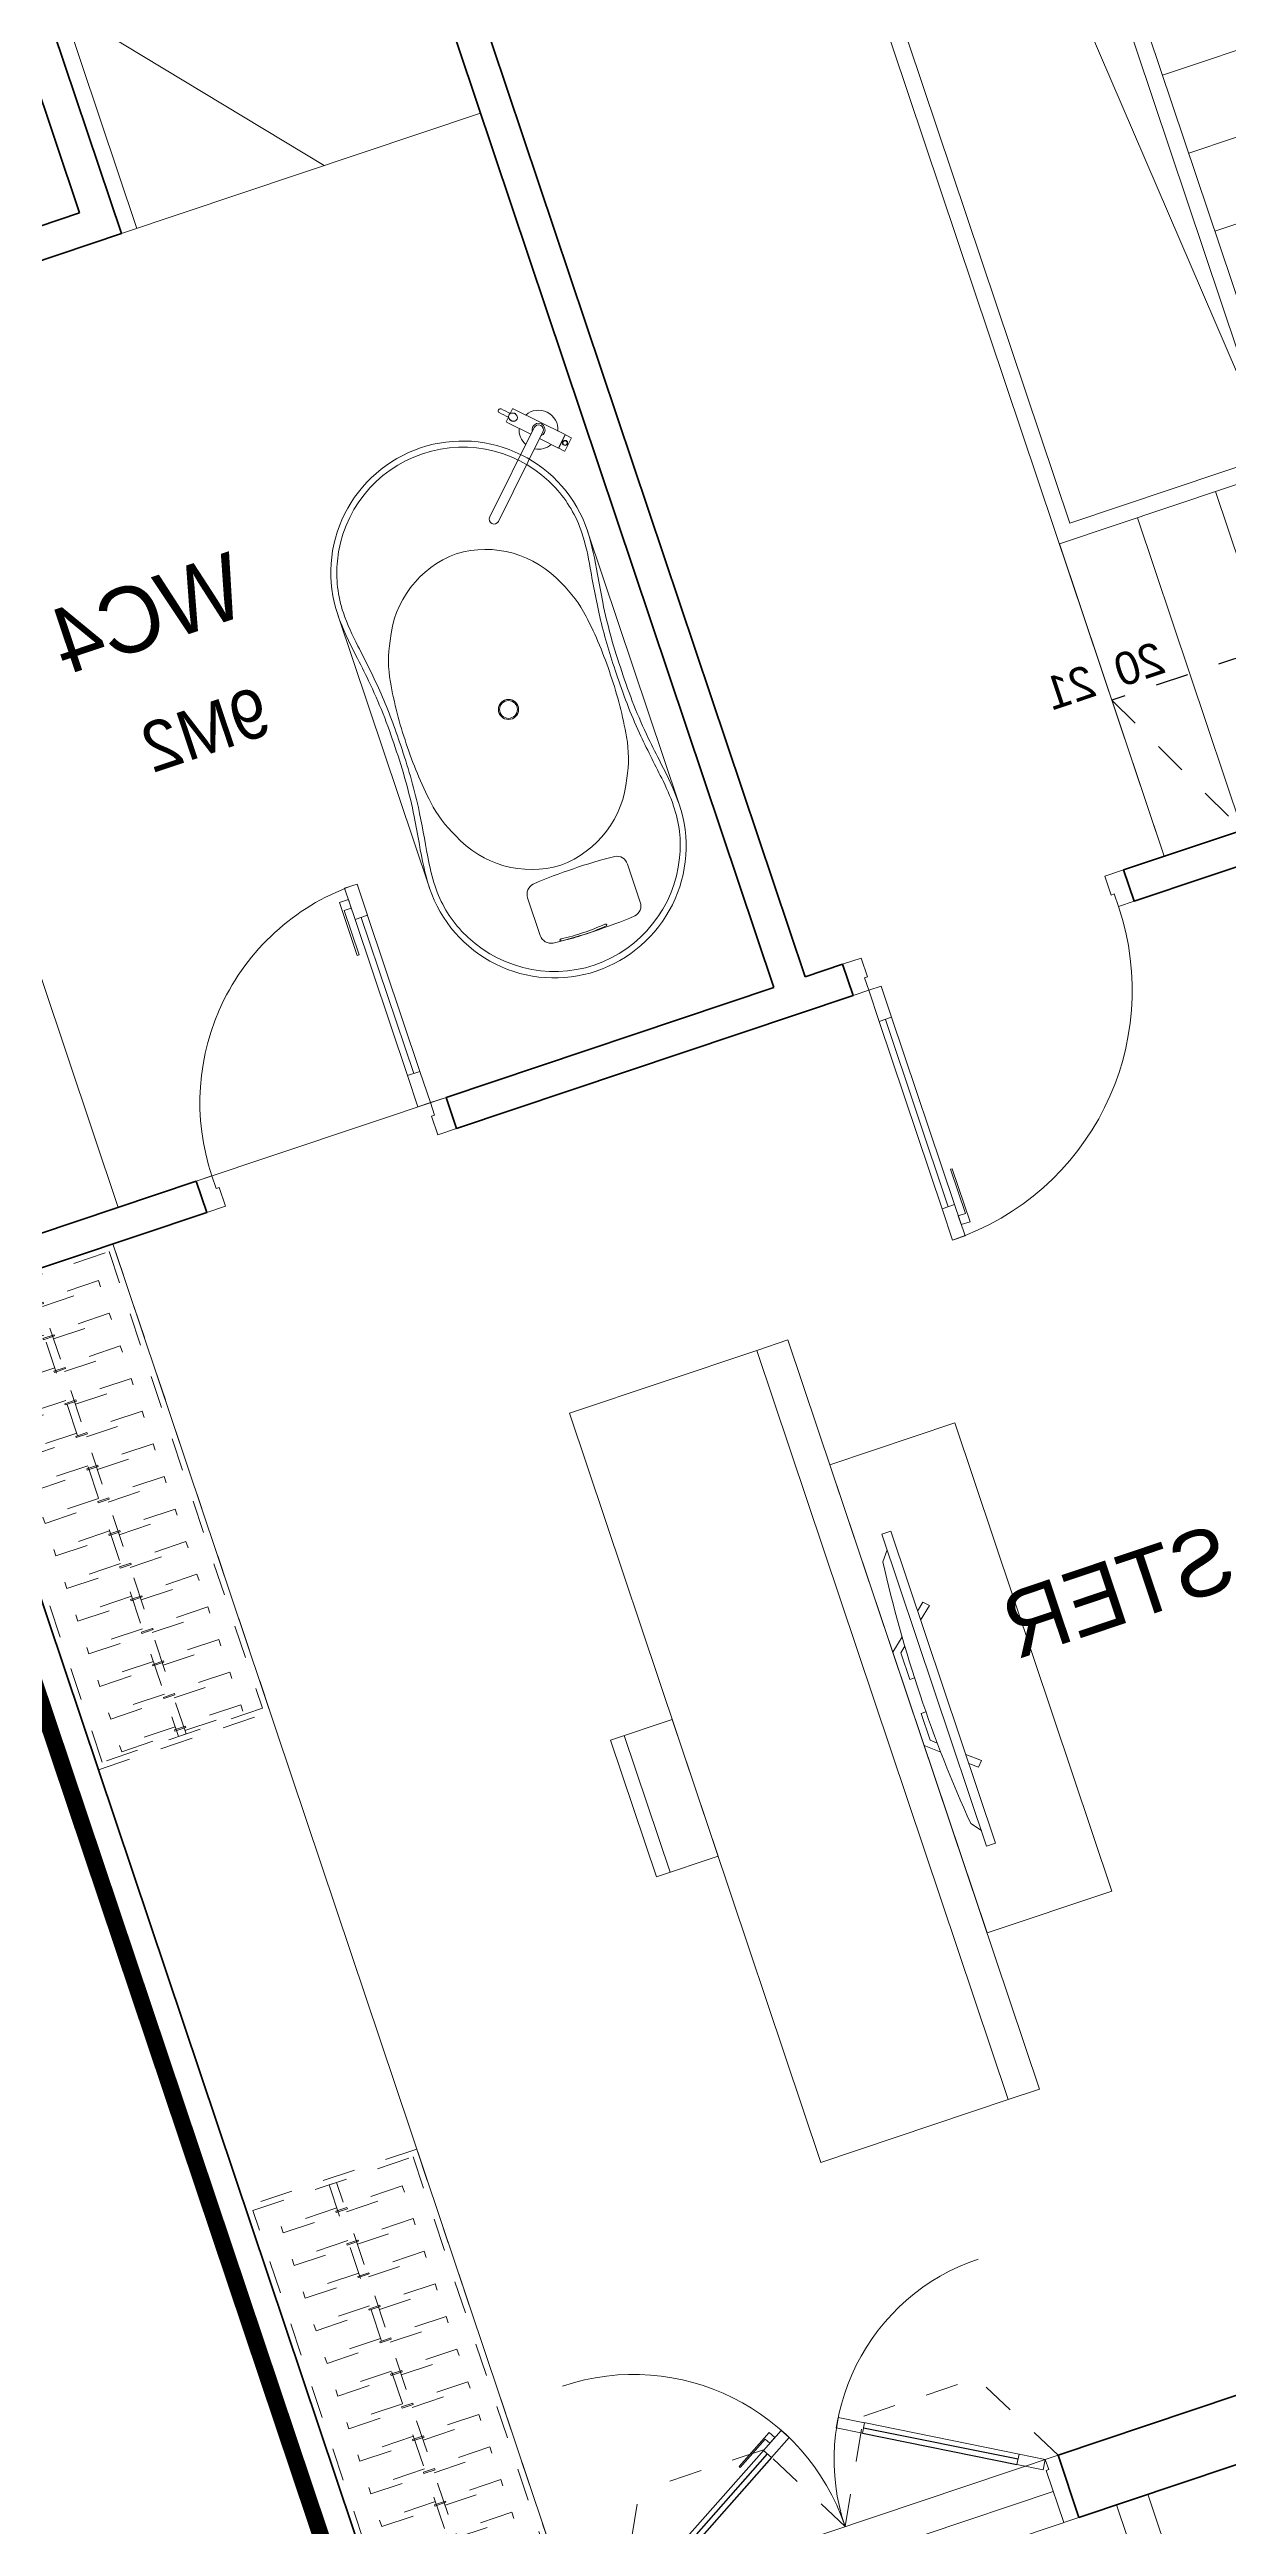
# Model space of a CAD drawing. Header units: metres. Extents: x 568332 to 569219, y 2065964 to 2066430.
# Drawn here: x 568513.89 to 568517.47, y 2066158.92 to 2066166.44 of the extents above; entities that cross this region are included whole.
import ezdxf

# ---------------------------------------------------------------- set-up
doc = ezdxf.new("R2010")
doc.units = ezdxf.units.M
for name, pattern in [('$AUDIT_BAD_LTYPE2', [0]), ('CENTER', [2, 1.25, -0.25, 0.25, -0.25]), ('DASHDOT2', [0.5, 0.25, -0.125, 0, -0.125]), ('HIDDEN', [0.375, 0.25, -0.125]), ('HIDDEN2', [0.1875, 0.125, -0.0625]), ('X-5M-G-MB PHONGNGU$0$HIDDEN2', [0.1875, 0.125, -0.0625])]:
    doc.linetypes.add(name, pattern=pattern)
doc.layers.get('0').update_dxf_attribs({"linetype": 'CONTINUOUS'})
doc.layers.get('DEFPOINTS').update_dxf_attribs({"linetype": 'CONTINUOUS'})
for name, color, linetype, lineweight in [('-CENTER', 143, 'CENTER', 13), ('-CONCRETE', 1, 'CONTINUOUS', 35), ('-DIM', 9, 'CONTINUOUS', 13), ('-DOOR', 137, 'CONTINUOUS', 9), ('-FURNITURE', 46, 'CONTINUOUS', 9), ('-LINE1', 7, 'CONTINUOUS', 18), ('-LINE2', 252, 'CONTINUOUS', 9), ('-TEXT', 7, 'CONTINUOUS', 15), ('-WALL', 4, 'CONTINUOUS', 35), ('TEXT25', 2, 'CONTINUOUS', 13)]:
    doc.layers.add(name, color=color, linetype=linetype, lineweight=lineweight)
for name, color, linetype in [('-RANH GIOI LO DAT', 12, 'CONTINUOUS'), ('1-NETMANH', 8, 'CONTINUOUS'), ('APOLIC', 7, 'CONTINUOUS')]:
    doc.layers.add(name, color=color, linetype=linetype)
doc.styles.add('SVN_AVO_thuong', font='')
doc.styles.add('T1', font='', dxfattribs={"height": 200})
doc.styles.add('vnavanth', font='', dxfattribs={"width": 0.8})
doc.styles.get('SVN_AVO_thuong').set_extended_font_data('SVN-Avo')
doc.styles.get('T1').set_extended_font_data('VNgeometric Light')
doc.styles.get('vnavanth').set_extended_font_data('.VnAvantH')

# ---------------------------------------------------------------- blocks, each defined once
blk = doc.blocks.new('M22-T3')
at = {"layer": '-RANH GIOI LO DAT', "linetype": 'HIDDEN', "ltscale": 10, "const_width": 50}
blk.add_lwpolyline([(193269.9853458561, -351313.7632874697), (193269.9853445153, -371157.4826077649), (199275.5518657939, -371441.1038758201), (204269.9853444727, -366676.9729739521), (204269.9853453184, -351313.7632879182)], close=True, dxfattribs=at)
blk = doc.blocks.new('*U187')
at = {"linetype": 'X-5M-G-MB PHONGNGU$0$HIDDEN2'}
for points in [[(0, 600.0000000004657), (0, 0), (1636.196318108544, -5.568266150429466e-10), (1636.196318108544, 599.9999999999088)], [(1616.196318108544, 579.9996613718355), (1616.196318108544, 19.99966137183562), (20, 20.00000000046566), (20, 580.0000000004657)], [(1616.196318108544, 286.6991212949177), (1616.196318108544, 313.0991212948245), (20, 313.0991212953813), (19.99999859370291, 286.6991212952417)], [(113.7817614636733, 319.1750910408318), (109.4317788550979, 319.1750910408318), (109.4317788550979, 280.441767644881), (113.7817614636733, 280.441767644881)], [(227.7817614636733, 319.1750910407849), (223.4317788550979, 319.1750910407849), (223.4317788550979, 280.4417676448341), (227.7817614636733, 280.4417676448341)], [(341.7817614636733, 319.175091040738), (337.4317788550979, 319.175091040738), (337.4317788550979, 280.4417676447872), (341.7817614636733, 280.4417676447872)], [(455.7817614636733, 319.1750910406911), (451.4317788550979, 319.1750910406911), (451.4317788550979, 280.4417676447403), (455.7817614636733, 280.4417676447403)], [(569.7817614636733, 319.1750910406442), (565.431778855098, 319.1750910406442), (565.431778855098, 280.4417676446934), (569.7817614636733, 280.4417676446934)], [(683.7817614636733, 319.1750910405973), (679.431778855098, 319.1750910405973), (679.431778855098, 280.4417676446465), (683.7817614636733, 280.4417676446465)], [(797.7817614636733, 319.1750910405504), (793.431778855098, 319.1750910405504), (793.431778855098, 280.4417676445996), (797.7817614636733, 280.4417676445996)], [(911.7817614636733, 319.1750910405035), (907.431778855098, 319.1750910405035), (907.431778855098, 280.4417676445527), (911.7817614636733, 280.4417676445527)], [(1025.781761463673, 319.1750910404566), (1021.431778855098, 319.1750910404566), (1021.431778855098, 280.4417676445057), (1025.781761463673, 280.4417676445057)], [(1139.781761463673, 319.1750910404097), (1135.431778855098, 319.1750910404097), (1135.431778855098, 280.4417676444588), (1139.781761463673, 280.4417676444588)], [(1253.781761463673, 319.1750910403628), (1249.431778855098, 319.1750910403628), (1249.431778855098, 280.4417676444119), (1253.781761463673, 280.4417676444119)], [(1367.781761463673, 319.1750910403159), (1363.431778855098, 319.1750910403159), (1363.431778855098, 280.441767644365), (1367.781761463673, 280.441767644365)], [(1481.781761463673, 319.175091040269), (1477.431778855098, 319.175091040269), (1477.431778855098, 280.4417676443181), (1481.781761463673, 280.4417676443181)], [(1595.781761463673, 319.175091040222), (1591.431778855098, 319.175091040222), (1591.431778855098, 280.4417676442712), (1595.781761463673, 280.4417676442712)]]:
    blk.add_lwpolyline(points, close=True, dxfattribs=at)
for points in [[(122.2409142897814, 313.1103512093413), (122.2409142897814, 515.2497102723445), (100.1765458012815, 515.2497102723445), (100.1765458012815, 313.1103512093413)], [(236.2409142897814, 313.1103512092944), (236.2409142897814, 515.2497102722975), (214.1765458012815, 515.2497102722975), (214.1765458012815, 313.1103512092944)], [(350.2409142897814, 313.1103512092475), (350.2409142897814, 515.2497102722507), (328.1765458012815, 515.2497102722507), (328.1765458012815, 313.1103512092475)], [(464.2409142897814, 313.1103512092006), (464.2409142897814, 515.2497102722037), (442.1765458012815, 515.2497102722037), (442.1765458012815, 313.1103512092006)], [(578.2409142897814, 313.1103512091537), (578.2409142897814, 515.2497102721569), (556.1765458012815, 515.2497102721569), (556.1765458012815, 313.1103512091537)], [(692.2409142897814, 313.1103512091068), (692.2409142897814, 515.24971027211), (670.1765458012815, 515.24971027211), (670.1765458012815, 313.1103512091068)], [(806.2409142897814, 313.1103512090599), (806.2409142897814, 515.249710272063), (784.1765458012815, 515.249710272063), (784.1765458012815, 313.1103512090599)], [(920.2409142897814, 313.110351209013), (920.2409142897814, 515.2497102720162), (898.1765458012815, 515.2497102720162), (898.1765458012815, 313.110351209013)], [(1034.240914289781, 313.1103512089661), (1034.240914289781, 515.2497102719692), (1012.176545801281, 515.2497102719692), (1012.176545801281, 313.1103512089661)], [(1148.240914289781, 313.1103512089192), (1148.240914289781, 515.2497102719224), (1126.176545801281, 515.2497102719224), (1126.176545801281, 313.1103512089192)], [(1262.240914289781, 313.1103512088723), (1262.240914289781, 515.2497102718754), (1240.176545801281, 515.2497102718754), (1240.176545801281, 313.1103512088723)], [(1376.240914289781, 313.1103512088254), (1376.240914289781, 515.2497102718285), (1354.176545801281, 515.2497102718285), (1354.176545801281, 313.1103512088254)], [(1490.240914289781, 313.1103512087785), (1490.240914289781, 515.2497102717816), (1468.176545801281, 515.2497102717816), (1468.176545801281, 313.1103512087785)], [(1604.240914289781, 313.1103512087315), (1604.240914289781, 515.2497102717347), (1582.176545801281, 515.2497102717347), (1582.176545801281, 313.1103512087315)], [(100.1765458012815, 286.7103512094345), (100.1765458012815, 92.0852110228024), (122.2409142897814, 92.0852110228024), (122.2409142897814, 286.7103512094345)], [(214.1765458012815, 286.7103512093876), (214.1765458012815, 92.08521102275549), (236.2409142897814, 92.08521102275549), (236.2409142897814, 286.7103512093876)], [(328.1765458012815, 286.7103512093407), (328.1765458012815, 92.08521102270858), (350.2409142897814, 92.08521102270858), (350.2409142897814, 286.7103512093407)], [(442.1765458012815, 286.7103512092938), (442.1765458012815, 92.08521102266168), (464.2409142897814, 92.08521102266168), (464.2409142897814, 286.7103512092938)], [(556.1765458012815, 286.7103512092469), (556.1765458012815, 92.08521102261477), (578.2409142897814, 92.08521102261477), (578.2409142897814, 286.7103512092469)], [(670.1765458012815, 286.7103512092), (670.1765458012815, 92.08521102256786), (692.2409142897814, 92.08521102256786), (692.2409142897814, 286.7103512092)], [(784.1765458012815, 286.7103512091531), (784.1765458012815, 92.08521102252095), (806.2409142897814, 92.08521102252095), (806.2409142897814, 286.7103512091531)], [(898.1765458012815, 286.7103512091062), (898.1765458012815, 92.08521102247404), (920.2409142897814, 92.08521102247404), (920.2409142897814, 286.7103512091062)], [(1012.176545801281, 286.7103512090592), (1012.176545801281, 92.08521102242715), (1034.240914289781, 92.08521102242715), (1034.240914289781, 286.7103512090592)], [(1126.176545801281, 286.7103512090123), (1126.176545801281, 92.08521102238024), (1148.240914289781, 92.08521102238024), (1148.240914289781, 286.7103512090123)], [(1240.176545801281, 286.7103512089654), (1240.176545801281, 92.08521102233333), (1262.240914289781, 92.08521102233333), (1262.240914289781, 286.7103512089654)], [(1354.176545801281, 286.7103512089186), (1354.176545801281, 92.08521102228642), (1376.240914289781, 92.08521102228642), (1376.240914289781, 286.7103512089186)], [(1468.176545801281, 286.7103512088717), (1468.176545801281, 92.0852110222395), (1490.240914289781, 92.0852110222395), (1490.240914289781, 286.7103512088717)], [(1582.176545801281, 286.7103512088247), (1582.176545801281, 92.0852110221926), (1604.240914289781, 92.0852110221926), (1604.240914289781, 286.7103512088247)]]:
    blk.add_lwpolyline(points, dxfattribs=at)
blk = doc.blocks.new('*U189')
at = {"linetype": 'X-5M-G-MB PHONGNGU$0$HIDDEN2'}
for points in [[(0, 600.0000000004657), (0, 0), (1636.196318366162, -5.568266151489479e-10), (1636.196318366162, 599.9999999999088)], [(1616.196318366162, 579.9996613718355), (1616.196318366162, 19.99966137183562), (20, 20.00000000046566), (20, 580.0000000004657)], [(1616.196318366162, 286.6991212949177), (1616.196318366162, 313.0991212948245), (20, 313.0991212953813), (19.99999859370291, 286.6991212952417)], [(113.7817614636733, 319.1750910408318), (109.4317788550979, 319.1750910408318), (109.4317788550979, 280.441767644881), (113.7817614636733, 280.441767644881)], [(227.7817614636733, 319.1750910407849), (223.4317788550979, 319.1750910407849), (223.4317788550979, 280.4417676448341), (227.7817614636733, 280.4417676448341)], [(341.7817614636733, 319.175091040738), (337.4317788550979, 319.175091040738), (337.4317788550979, 280.4417676447872), (341.7817614636733, 280.4417676447872)], [(455.7817614636733, 319.1750910406911), (451.4317788550979, 319.1750910406911), (451.4317788550979, 280.4417676447403), (455.7817614636733, 280.4417676447403)], [(569.7817614636733, 319.1750910406442), (565.431778855098, 319.1750910406442), (565.431778855098, 280.4417676446934), (569.7817614636733, 280.4417676446934)], [(683.7817614636733, 319.1750910405973), (679.431778855098, 319.1750910405973), (679.431778855098, 280.4417676446465), (683.7817614636733, 280.4417676446465)], [(797.7817614636733, 319.1750910405504), (793.431778855098, 319.1750910405504), (793.431778855098, 280.4417676445996), (797.7817614636733, 280.4417676445996)], [(911.7817614636733, 319.1750910405035), (907.431778855098, 319.1750910405035), (907.431778855098, 280.4417676445527), (911.7817614636733, 280.4417676445527)], [(1025.781761463673, 319.1750910404566), (1021.431778855098, 319.1750910404566), (1021.431778855098, 280.4417676445057), (1025.781761463673, 280.4417676445057)], [(1139.781761463673, 319.1750910404097), (1135.431778855098, 319.1750910404097), (1135.431778855098, 280.4417676444588), (1139.781761463673, 280.4417676444588)], [(1253.781761463673, 319.1750910403628), (1249.431778855098, 319.1750910403628), (1249.431778855098, 280.4417676444119), (1253.781761463673, 280.4417676444119)], [(1367.781761463673, 319.1750910403159), (1363.431778855098, 319.1750910403159), (1363.431778855098, 280.441767644365), (1367.781761463673, 280.441767644365)], [(1481.781761463673, 319.175091040269), (1477.431778855098, 319.175091040269), (1477.431778855098, 280.4417676443181), (1481.781761463673, 280.4417676443181)], [(1595.781761463673, 319.175091040222), (1591.431778855098, 319.175091040222), (1591.431778855098, 280.4417676442712), (1595.781761463673, 280.4417676442712)]]:
    blk.add_lwpolyline(points, close=True, dxfattribs=at)
for points in [[(122.2409142897814, 313.1103512093413), (122.2409142897814, 515.2497102723445), (100.1765458012815, 515.2497102723445), (100.1765458012815, 313.1103512093413)], [(236.2409142897814, 313.1103512092944), (236.2409142897814, 515.2497102722975), (214.1765458012815, 515.2497102722975), (214.1765458012815, 313.1103512092944)], [(350.2409142897814, 313.1103512092475), (350.2409142897814, 515.2497102722507), (328.1765458012815, 515.2497102722507), (328.1765458012815, 313.1103512092475)], [(464.2409142897814, 313.1103512092006), (464.2409142897814, 515.2497102722037), (442.1765458012815, 515.2497102722037), (442.1765458012815, 313.1103512092006)], [(578.2409142897814, 313.1103512091537), (578.2409142897814, 515.2497102721569), (556.1765458012815, 515.2497102721569), (556.1765458012815, 313.1103512091537)], [(692.2409142897814, 313.1103512091068), (692.2409142897814, 515.24971027211), (670.1765458012815, 515.24971027211), (670.1765458012815, 313.1103512091068)], [(806.2409142897814, 313.1103512090599), (806.2409142897814, 515.249710272063), (784.1765458012815, 515.249710272063), (784.1765458012815, 313.1103512090599)], [(920.2409142897814, 313.110351209013), (920.2409142897814, 515.2497102720162), (898.1765458012815, 515.2497102720162), (898.1765458012815, 313.110351209013)], [(1034.240914289781, 313.1103512089661), (1034.240914289781, 515.2497102719692), (1012.176545801281, 515.2497102719692), (1012.176545801281, 313.1103512089661)], [(1148.240914289781, 313.1103512089192), (1148.240914289781, 515.2497102719224), (1126.176545801281, 515.2497102719224), (1126.176545801281, 313.1103512089192)], [(1262.240914289781, 313.1103512088723), (1262.240914289781, 515.2497102718754), (1240.176545801281, 515.2497102718754), (1240.176545801281, 313.1103512088723)], [(1376.240914289781, 313.1103512088254), (1376.240914289781, 515.2497102718285), (1354.176545801281, 515.2497102718285), (1354.176545801281, 313.1103512088254)], [(1490.240914289781, 313.1103512087785), (1490.240914289781, 515.2497102717816), (1468.176545801281, 515.2497102717816), (1468.176545801281, 313.1103512087785)], [(1604.240914289781, 313.1103512087315), (1604.240914289781, 515.2497102717347), (1582.176545801281, 515.2497102717347), (1582.176545801281, 313.1103512087315)], [(100.1765458012815, 286.7103512094345), (100.1765458012815, 92.0852110228024), (122.2409142897814, 92.0852110228024), (122.2409142897814, 286.7103512094345)], [(214.1765458012815, 286.7103512093876), (214.1765458012815, 92.08521102275549), (236.2409142897814, 92.08521102275549), (236.2409142897814, 286.7103512093876)], [(328.1765458012815, 286.7103512093407), (328.1765458012815, 92.08521102270858), (350.2409142897814, 92.08521102270858), (350.2409142897814, 286.7103512093407)], [(442.1765458012815, 286.7103512092938), (442.1765458012815, 92.08521102266168), (464.2409142897814, 92.08521102266168), (464.2409142897814, 286.7103512092938)], [(556.1765458012815, 286.7103512092469), (556.1765458012815, 92.08521102261477), (578.2409142897814, 92.08521102261477), (578.2409142897814, 286.7103512092469)], [(670.1765458012815, 286.7103512092), (670.1765458012815, 92.08521102256786), (692.2409142897814, 92.08521102256786), (692.2409142897814, 286.7103512092)], [(784.1765458012815, 286.7103512091531), (784.1765458012815, 92.08521102252095), (806.2409142897814, 92.08521102252095), (806.2409142897814, 286.7103512091531)], [(898.1765458012815, 286.7103512091062), (898.1765458012815, 92.08521102247404), (920.2409142897814, 92.08521102247404), (920.2409142897814, 286.7103512091062)], [(1012.176545801281, 286.7103512090592), (1012.176545801281, 92.08521102242715), (1034.240914289781, 92.08521102242715), (1034.240914289781, 286.7103512090592)], [(1126.176545801281, 286.7103512090123), (1126.176545801281, 92.08521102238024), (1148.240914289781, 92.08521102238024), (1148.240914289781, 286.7103512090123)], [(1240.176545801281, 286.7103512089654), (1240.176545801281, 92.08521102233333), (1262.240914289781, 92.08521102233333), (1262.240914289781, 286.7103512089654)], [(1354.176545801281, 286.7103512089186), (1354.176545801281, 92.08521102228642), (1376.240914289781, 92.08521102228642), (1376.240914289781, 286.7103512089186)], [(1468.176545801281, 286.7103512088717), (1468.176545801281, 92.0852110222395), (1490.240914289781, 92.0852110222395), (1490.240914289781, 286.7103512088717)], [(1582.176545801281, 286.7103512088247), (1582.176545801281, 92.0852110221926), (1604.240914289781, 92.0852110221926), (1604.240914289781, 286.7103512088247)]]:
    blk.add_lwpolyline(points, dxfattribs=at)
blk = doc.blocks.new('A$C38b1dc06')
at = {"layer": '-LINE1'}
for p, q in [((1749.854677429888, 4156.179725173817), (0.3015751927741803, 4156.179725173817)), ((1000.281453303236, 3156.179725173817), (0.3015751927741803, 4156.179725173817)), ((0.3015751927741803, 4156.179725173817), (0.3015751919010654, -343.8202748260228)), ((1000.281453303236, 4156.179725173824), (1000.281453303236, 3156.179725173824)), ((1250.139194678806, 3156.179725173824), (1250.139194678806, 4156.179725173824)), ((1250.139194678806, 4156.179725173824), (1250.139194678806, 3156.179725173824)), ((1499.996936054376, 3156.179725173824), (1499.996936054376, 4156.179725173824)), ((1499.996936054376, 4156.179725173824), (1499.996936054318, 3156.179725173832)), ((1749.854677429888, 3156.179725173824), (1749.854677429888, 4156.179725173824)), ((1749.854677429888, 4156.179725173817), (1749.85467742983, 3106.179725173817)), ((1000.281453302305, 656.1797251739335), (1000.281453303236, 3156.179725173817)), ((1000.281453303236, 3156.179725173817), (1749.85467742983, 3156.179725173817)), ((1050.281453303003, 706.1797251739772), (1050.281453303236, 3106.179725173817)), ((1050.281453303236, 3106.179725173817), (1699.854677429801, 3106.179725173817)), ((1233.300401159795, 2905.148311595723), (1699.854677429801, 3106.179725173817)), ((1699.854677428928, 706.1797251739772), (1699.854677429801, 3106.179725173817)), ((1749.854677429597, 706.179725173999), (1749.85467742983, 3106.179725173839)), ((1050.281453303003, 706.1797251739772), (1233.300401159795, 2905.148311595723)), ((1050.281453303003, 706.1797251739772), (1699.854677428928, 706.1797251739772)), ((1749.854677429888, -343.8202748260228), (1749.85467742983, 706.1797251739772)), ((1000.281453303236, 656.1797251739772), (1749.85467742983, 656.1797251739772)), ((1000.281453303236, -343.8202748260228), (1000.281453303236, 656.1797251739772)), ((1250.139194678806, 656.1797251739772), (1250.139194678806, -343.8202748260228)), ((1250.139194678806, -343.8202748260228), (1250.139194678806, 656.1797251739772)), ((1499.996936054376, 656.1797251739772), (1499.996936054376, -343.8202748260228)), ((1499.996936054376, -343.8202748260228), (1499.996936054318, 656.1797251739699)), ((1749.854677429888, 656.1797251739772), (1749.854677429888, -343.8202748260228)), ((1749.854677429888, -343.8202748260228), (0.3015751919010654, -343.8202748260228))]:
    blk.add_line(p, q, dxfattribs=at)
at = {"layer": '-LINE1', "lineweight": 18}
for p, q in [((1000.281453303236, 3156.179725173817), (0.2521035463432781, 3156.179725173817)), ((1000.281453303003, 2906.17972517389), (0.2521035461104475, 2906.17972517389)), ((1000.281453303469, 2656.17972517389), (0.2521035465761088, 2656.17972517389)), ((1000.281453303469, 2406.17972517389), (0.2521035465761088, 2406.17972517389)), ((1000.281453303469, 2156.179725173904), (0.2521035465761088, 2156.179725173904)), ((1000.281453303469, 1906.179725173904), (0.2521035465761088, 1906.179725173904)), ((1000.281453303469, 1656.179725173904), (0.2521035465761088, 1656.179725173904)), ((1000.28145330277, 1406.179725173904), (0.2521035458776169, 1406.179725173904)), ((1000.281453303236, 1156.179725173904), (0.2521035463432781, 1156.179725173904)), ((1000.28145330277, 906.1797251739044), (0.2521035458776169, 906.1797251739044)), ((1000.281453303236, 656.1797251739772), (0.2521035463432781, 656.1797251739772)), ((1000.281453303236, 656.1797251739772), (0.3015751859056763, -343.82027482595))]:
    blk.add_line(p, q, dxfattribs=at)
at = {"layer": '1-NETMANH', "linetype": 'DASHDOT2'}
blk.add_lwpolyline([(1327.325072003063, 3656.419923450812), (492.458725621982, 3656.419923450812), (508.0748312271317, 155.2632639587246), (508.0748312271317, 155.2632639587246), (1749.854677429888, 156.1797251739772), (1499.996936054376, -343.8202748260228)], dxfattribs=at)
at = {"layer": '-TEXT', "color": 2, "style": 'vnavanth'}
for s, p in [('2', (1346.818775833643, 3603.914582017329)), ('1', (1596.676517209155, 3603.914582017329)), ('20', (1562.294563305157, 183.5576658285718)), ('21', (1783.476825895079, 183.5576658285718))]:
    blk.add_text(s, height=99.97959496000885, dxfattribs=at).set_placement(p)
blk = doc.blocks.new('XR.MB.LM123$0$tvi 1')
blk.add_lwpolyline([(28.54445810673496, -2.291926648467779e-10), (28.54445810673496, -999.9999999999964), (-7.275957614183426e-12, -1000), (0, 0)], close=True)
for points in [[(28.54445810680045, -50.31958968611434), (52.37372755713295, -80.86315460130209)], [(-24.09820395050338, -235.5599978379832), (-39.09879504836863, -251.7939635238108)], [(0, -284.7849796677438), (-39.09879504836863, -251.7939635238108)], [(0, -255.9952397129928), (-24.09820395050338, -235.5599978379832)], [(69.66229681991535, -315.0836646851385), (111.1934016081432, -350.2927865858655), (111.193401608034, -649.712917566063), (69.68611289083492, -684.9110379843005)], [(89.09002233762294, -445.7449799550195), (89.09002233762294, -359.9578938602899), (70.91298945683957, -344.6203678706661)], [(89.09002233762294, -445.7449799550195), (73.49991829216015, -445.7449799550232)], [(89.09002233768115, -554.2550200447404), (89.09002233773936, -640.0421061392371), (70.91298945678864, -655.3796321293303)], [(89.09002233768115, -554.2550200447404), (73.49991829216015, -554.2550200447404)], [(0, -715.2150203320198), (-39.09879504836863, -748.2060364759491)], [(-24.09820395050338, -764.4400021620095), (-39.09879504836863, -748.2060364759491)], [(0, -744.004760287), (-24.09820395050338, -764.4400021620095)], [(28.54445810674224, -949.680410313882), (52.37372755713295, -919.1368453984578)]]:
    blk.add_lwpolyline(points)
blk.add_arc((-4025.16618952866, -499.9999999999964), 4099.025185406737, 354.1310878512652, 5.868912148527433)
blk = doc.blocks.new('*U149')
at = {"linetype": '$AUDIT_BAD_LTYPE2'}
for p, q in [((70, 100), (70, 699.9999999999982)), ((90, 699.9999999999982), (90, 100))]:
    blk.add_line(p, q, dxfattribs=at)
for points in [[(50, 699.9999999999982), (90, 699.9999999999982), (90, 799.9999999999982), (50, 799.9999999999982), (50, 699.9999999999982)], [(50, 702.9059272893337), (50, 100)], [(50, 100), (90, 100), (90, 0), (50, 0), (50, 100)]]:
    blk.add_lwpolyline(points)
for points in [[(118.2698876160139, 594.5156181119073), (118.2698876160139, 764.1349438079906), (90, 764.1349438079906), (90, 735.8650561920058), (112.6159100928053, 735.8650561920058), (112.6159100928053, 594.5156181119073)], [(0, 0), (50, 0), (50, -40), (60, -40), (60, -99.99999999999272), (0, -99.99999999999272)], [(899.9999999999982, 1.3252863207713e-28), (849.9999999999982, 1.3252863207713e-28), (849.9999999999982, -40.00000000000001), (839.9999999999982, -40.00000000000001), (839.9999999999982, -99.99999999999272), (899.9999999999982, -99.99999999999272)]]:
    blk.add_lwpolyline(points, close=True)
at = {"linetype": '$AUDIT_BAD_LTYPE2', "ltscale": 0.3}
blk.add_arc((50, 0), 799.9999999999982, 0, 90, dxfattribs=at)
blk = doc.blocks.new('*U148')
at = {"linetype": '$AUDIT_BAD_LTYPE2'}
for p, q in [((70, 100), (69.99999999999999, 600.0000000000018)), ((89.99999999999999, 600.0000000000018), (90, 100))]:
    blk.add_line(p, q, dxfattribs=at)
for points in [[(49.99999999999999, 600.0000000000018), (89.99999999999999, 600.0000000000018), (89.99999999999999, 700.0000000000018), (49.99999999999999, 700.0000000000018), (49.99999999999999, 600.0000000000018)], [(49.99999999999999, 602.9059272893373), (50, 100)], [(50, 100), (90, 100), (90, 0), (50, 0), (50, 100)]]:
    blk.add_lwpolyline(points)
for points in [[(118.2698876160139, 494.515618111911), (118.2698876160139, 664.1349438079942), (89.99999999999999, 664.1349438079942), (89.99999999999999, 635.8650561920094), (112.6159100928053, 635.8650561920094), (112.6159100928053, 494.515618111911)], [(0, 0), (50, 0), (50, -40), (60, -40), (60, -99.99998804123416), (0, -99.99998804123416)], [(800.0000000000018, 7.105427357600876e-15), (750.0000000000018, 7.105427357600876e-15), (750.0000000000018, -40), (740.0000000000018, -40), (740.0000000000018, -99.99998804123415), (800.0000000000018, -99.99998804123415)]]:
    blk.add_lwpolyline(points, close=True)
at = {"linetype": '$AUDIT_BAD_LTYPE2', "ltscale": 0.3}
blk.add_arc((50, 0), 700.0000000000018, 0, 90, dxfattribs=at)
blk = doc.blocks.new('A$C52EE6B0C')
for p, q in [((-17.20769670707523, 15.73427220259327), (17.21740616677562, 15.73427220259327)), ((-17.20769664159161, -15.76179078378482), (17.25286010079435, -15.76177874789573))]:
    blk.add_line(p, q)
for radius in [1.2047244094, 1.0625984252]:
    blk.add_circle((0.004854760598391294, -0.01375929062487558), radius)
for centre, radius, start, end in [((-17.24314525874797, -0.01207868778146803), 15.74633857169191, 90.00004679933201, 180.0060212317107), ((-17.25508472573711, 0.1019342582440004), 14.92367355756088, 89.89259614786677, 114.0143398310184), ((-18.18116453613038, -21.56814891623799), 37.31420158923805, 80.32537186998005, 88.55949406869577), ((-17.85723445771146, -16.41196067107376), 31.44385665188106, 80.95530103647799, 88.85173392611411), ((10.00461303815246, 158.7953360565007), 145.2428134353977, 261.321760178495, 262.6566174950622), ((-9.994903516751947, 158.7953360565007), 145.2428134353977, 277.3433825049378, 278.678239821505), ((18.19087405753089, -21.56814891623799), 37.31420158923805, 91.44050593130423, 99.67462813001998), ((17.49661970126908, -11.01489087357186), 26.04177352760918, 90.57161639594337, 98.52623542419117), ((17.38028173809289, 0.6458196171442978), 14.38048270410287, 65.5240217261104, 90.57161639594337), ((17.25285478011938, -0.01207868778146803), 15.74633857169191, 359.9939787682893, 89.999953200668), ((-17.21041953764507, 0.001682114729192108), 15.03342542002128, 114.0143397923319, 180.0588324882195), ((3.492732717044419, 116.0118507486186), 102.6900642221361, 260.8064278436171, 264.356453546728), ((-5.419667109847069, -2.205582012422383), 14.69270855791083, 98.51976196149644, 117.8512947361469), ((-0.8758374273893423, 77.0744670072454), 62.80248494290996, 262.9722866301048, 270.8034968767962), ((-0.2559751088847406, -36.67531980102649), 49.54707038386372, 89.69837733597764, 98.51976196149644), ((-0.4392543211579323, 89.40770245710155), 75.83928513553873, 265.3361413481834, 270.3355216603239), ((0.8855469487607479, 77.0744670072454), 62.80248494290996, 269.1965031232039, 277.0277133698951), ((0.5786736126174219, 84.46415005414747), 70.89675459107134, 269.5362586194438, 275.7509718273354), ((0.26568463028525, -36.67531980102649), 49.54707038386372, 81.48023803850357, 90.30162266402236), ((5.429376631247578, -2.205582012422383), 14.69270855791083, 62.14870526385309, 81.48023803850357), ((-18.4352474148327, 226.8786012548953), 214.5500408366301, 276.9922117853802, 278.5967700074263), ((17.03142645675689, -0.1205247127218172), 15.22249436628161, 0.4018525137937155, 65.5240217261104), ((-7.450100970658241, -0.4025184732163325), 12.18724008712164, 113.3669392692271, 178.1720206420629), ((7.459810492087854, -0.4025184732163325), 12.18724008712164, 1.827979357937088, 66.63306073077288), ((28.29923964393674, 2.770475775178056), 0.2863587186237817, 160.8078893687392, 185.677575747249), ((1.032724158198107, 0.0596931052277796), 27.11457574387047, 359.8447870516113, 5.677575747249001), ((28.14528837171383, 2.82406351249665), 0.1233475539422422, 123.474108831765, 160.8078893687392), ((28.11764562025201, 2.865868186636362), 0.07323016681635565, 85.79124561711077, 123.474108831765), ((28.11499697584077, 2.829875804425683), 0.1093198730242431, 39.09426345110634, 85.79124561711077), ((27.9923979784362, 2.718469867249951), 0.2748749163090767, 4.941295606222266, 41.00239497281166), ((1.841417531803017, 0.05082119413418695), 26.56153366930607, 359.8606935406443, 5.815426488843808), ((-17.24314525874797, -0.01544044824549928), 15.74633857169191, 179.9939787682893, 269.999953200668), ((-17.21041951692314, -0.02920073014684021), 15.03342545060523, 179.9411309193374, 245.9856601689816), ((-7.450100970658241, 0.3749993371893652), 12.18724008712164, 181.8279793579371, 246.6330607307729), ((7.459810492087854, 0.3749993371893652), 12.18724008712164, 293.3669392692271, 358.1720206420629), ((17.25285478011938, -0.01544044824549928), 15.74633857169191, 270.000046799332, 0.006021231710728335), ((17.0314264257031, 0.09300610912032425), 15.22249441194929, 294.4759783475301, 359.5981396082714), ((28.29923964393674, -2.797994911205024), 0.2863587186237817, 174.322424252751, 199.1921106312608), ((1.032724158198107, -0.08721224125474691), 27.11457574387047, 354.322424252751, 0.1552129483886985), ((28.14528837171383, -2.851582648523618), 0.1233475539422422, 199.1921106312608, 236.525891168235), ((28.11764562025201, -2.89338732266333), 0.07323016681635565, 236.525891168235, 274.2087543828892), ((28.11499697584077, -2.85739494045265), 0.1093198730242431, 274.2087543828892, 320.9057365488936), ((27.9923979784362, -2.745989003276918), 0.2748749163090767, 318.9976050271883, 355.0587043937777), ((1.841417531803017, -0.07834033016115427), 26.56153366930607, 354.1845735111562, 0.1393064593556944), ((-5.419667109847069, 2.178062876395416), 14.69270855791083, 242.1487052638531, 261.4802380385036), ((5.429376631247578, 2.178062876395416), 14.69270855791083, 278.5197619614964, 297.8512947361469), ((-17.25508472573711, -0.1294528978760354), 14.92367355756088, 245.9856601689816, 270.1074038521332), ((-17.85723445771146, 16.38444203144172), 31.44385665188106, 271.1482660738859, 279.044698963522), ((3.492732717044419, -116.0393693881924), 102.6900642221361, 95.64354645327202, 99.19357215638293), ((10.00461303815246, -158.8228551925276), 145.2428134353977, 97.3433825049378, 98.67823982150497), ((-0.8758374273893423, -77.10198614327237), 62.80248494290996, 89.19650312320385, 97.02771336989514), ((-0.2559751088847406, 36.64780066499952), 49.54707038386372, 261.4802380385036, 270.3016226640223), ((-0.4392543211579323, -89.43522109673359), 75.83928513553873, 89.66447833967614, 94.66385865181664), ((0.26568463028525, 36.64780066499952), 49.54707038386372, 269.6983773359776, 278.5197619614964), ((0.5786736126174219, -84.4916686937795), 70.89675459107134, 84.24902817266455, 90.4637413805562), ((0.8855469487607479, -77.10198614327237), 62.80248494290996, 82.97228663010486, 90.80349687679617), ((-18.4352474148327, -226.9061198945274), 214.5500408366301, 81.40322999257371, 83.00778821461982), ((-9.994903516751947, -158.8228551925276), 145.2428134353977, 81.32176017849503, 82.65661749506219), ((17.49661970126908, 10.98737223393982), 26.04177352760918, 261.4737645758088, 269.4283836040566), ((17.38028173809289, -0.6733382567763329), 14.38048270410287, 269.4283836040566, 294.4759782738896), ((-18.18116453613038, 21.54062978021102), 37.31420158923805, 271.4405059313042, 279.6746281300199), ((18.19087405753089, 21.54062978021102), 37.31420158923805, 260.32537186998, 268.5594940686958)]:
    blk.add_arc(centre, radius, start, end)
at = {"layer": 'DEFPOINTS'}
for tag, p in [('MODELNUMBER', (0, 0)), ('TRADENAME', (0, -0.001666666648816317)), ('PRODUCT', (0, -0.003333333355840296)), ('MATERIAL', (0, -0.005000000004656613))]:
    blk.add_attdef(tag, p, '', height=0.001, dxfattribs=at)
blk = doc.blocks.new('A$C4D835AF5')
at = {"layer": '-FURNITURE', "ltscale": 8}
for p, q in [((-3.937007874133997, 0.3346456687140744), (-3.937007874133997, 0.8661417323164642)), ((-3.856363968050573, 0.3149606298829895), (-3.917322834720835, 0.3149606298829895)), ((3.14960629917914, 0.905511811026372), (-3.897637795307674, 0.905511811026372)), ((-3.549881889834069, 0.4615121080132667), (-3.549881889834069, 0.4918150943994988)), ((-3.339881889871322, 0.4918150943994988), (-3.339881889871322, 0.4615121080132667)), ((-0.5905511811724864, 0), (-0.5905511811724864, -12.08661417319672)), ((0.5905511810560711, 0), (0.5905511810560711, -12.08661417319672)), ((3.14960629917914, -0.9055118109972682), (3.14960629917914, 0.905511811026372)), ((3.169291338417679, 0.8956692913197912), (3.14960629917914, 0.8956692913197912)), ((3.169291338417679, -0.8956692912906874), (3.169291338417679, 0.8956692913197912)), ((3.188976377830841, 0.905511811026372), (3.976377952611074, 0.905511811026372)), ((3.996062992024235, -0.8858222072885837), (3.996062992024235, 0.8858183881966397)), ((-3.937007874133997, -0.8661417323164642), (-3.937007874133997, -0.3346456698782276)), ((-3.859123134170659, -0.3149606298829895), (-3.917322834720835, -0.3149606298829895)), ((-0.5905511811724864, -0.9055118109972682), (-3.897637795307674, -0.9055118109972682)), ((-3.702086295757908, -0.4482994973659515), (-3.703305563307367, -0.4183928251150064)), ((-3.626116961007938, -0.4552132484968752), (-3.624325704469811, -0.4472871391335502)), ((-3.592593900160864, -0.4693618138844613), (-3.593808271281887, -0.4553162374941166)), ((-3.516390349017456, -0.4728221969853621), (-3.515662283170968, -0.4687519224826247)), ((-3.483023508393671, -0.4913916403020266), (-3.485677747870795, -0.4713251190551091)), ((-3.406740271369927, -0.4913916403020266), (-3.404085924616084, -0.4713243082514964)), ((-3.373373430629726, -0.4728221969853621), (-3.374101741297636, -0.4687505542242434)), ((-3.297169879544526, -0.4693618138844613), (-3.295955249399412, -0.4553132418950554)), ((-3.263646818697453, -0.4552132484968752), (-3.265438825008459, -0.4472838216461241)), ((-3.187677483947482, -0.4482994973659515), (-3.186458005278837, -0.4183876432944089)), ((3.14960629917914, -0.9055118109972682), (0.5905511810560711, -0.9055118109972682)), ((3.169291338417679, -0.8956692912906874), (3.14960629917914, -0.8956692912906874)), ((3.188976377830841, -0.9055118109972682), (3.976377952611074, -0.9055118109972682))]:
    blk.add_line(p, q, dxfattribs=at)
for radius in [0.3110236219999999, 0.264425112]:
    blk.add_circle((3.582677165279165, 0), radius, dxfattribs=at)
for centre, radius, start, end in [((-5.172746209602337, -0.009833991935011), 0.2398274364867001, 175.3988683949836, 267.683684738816), ((-5.162281866127159, 0.001097322150599211), 0.2496571373087167, 92.26055198415715, 178.0931381794738), ((-5.411562051915098, -2528.914153773454), 2529.164725280366, 89.9660810117202, 89.99457585702427), ((-3.897637795307674, 0.8661417323164642), 0.03937007869999999, 90, 180), ((-3.917322834720835, 0.334645669296151), 0.0196850394, 180, 270), ((-3.444696608930826, -0.1800324727082625), 0.6800319107999998, 90.0155575041171, 98.89806549202986), ((-3.445067178807221, -0.1800325420044828), 0.6800319804999999, 81.10193476241767, 89.98433540355451), ((-5.820766091346741e-11, 0), 2.3622047244, 22.54031043733562, 157.4596895626644), ((-5.820766091346741e-11, 0), 0.7874015747999998, 318.5903779145428, 221.4096220854572), ((-5.820766091346741e-11, 0), 0.5905511810999999, 0, 180), ((3.188976377830841, 0.8858267717296258), 0.0196850394, 90, 180), ((3.976377952611074, 0.8858267717296258), 0.0196850394, 0, 90), ((-4.563514047302306, 275.4393603570643), 275.6895205756396, 269.8713704548476, 270.134413801293), ((-3.917322834720835, -0.334645669296151), 0.0196850394, 90, 180), ((-3.897637795307674, -0.8661417323164642), 0.03937007869999999, 180, 270), ((-3.69050836347742, -0.4472920451080427), 0.01162168131717254, 184.9730588167124, 258.0340652050838), ((-3.646140178490896, -0.2514027326542418), 0.2124717066311285, 257.2815863172942, 272.5837431166033), ((-3.637047897733282, -0.4523756541602779), 0.01129324217511807, 272.4656825237923, 345.4476281752974), ((-3.581550852512009, -0.4681202150823083), 0.01111262650185997, 186.4149760746678, 247.4426638316044), ((-3.544597993255593, -0.2922010583861265), 0.190689105969796, 257.5175194414243, 274.7853332085882), ((-3.528885980602354, -0.4692233995883726), 0.01300354377461912, 270.8627506118385, 343.9333648868276), ((-3.471052158158273, -0.4887641616223846), 0.01225629918881619, 192.3790292665462, 260.142289403178), ((-3.445049900154117, -0.295684714539675), 0.2070703525339242, 262.2005895473907, 277.9341143868692), ((-3.417906698421575, -0.4895470514893532), 0.01131775609399448, 277.3077516790804, 350.6199838641652), ((-3.361692738719285, -0.4698820120247547), 0.01204505090893129, 194.128595859641, 259.0416995531207), ((-3.342932183295488, -0.2742454641556833), 0.2085271705549764, 264.2062775251951, 279.0284077801071), ((-3.310024282021914, -0.4671465401770547), 0.01304389132053663, 269.1875638990808, 350.2219325995679), ((-3.252893783501349, -0.4524938771792222), 0.01109156189044463, 194.1921654394817, 261.8514003855582), ((-3.243402015476022, -0.2392133744724561), 0.2245328352159587, 267.1755962354845, 281.6727780298017), ((-3.20032295252895, -0.4465554517519195), 0.01276517026006314, 280.6032237323427, 352.1473828500294), ((-5.820766091346741e-11, 0), 2.3622047244, 202.5403104373356, 255.4906014981622), ((-5.820766091346741e-11, 0), 2.3622047244, 284.5092583305358, 337.4596895626644), ((3.188976377830841, -0.8858267716132104), 0.0196850394, 180, 270), ((3.976377952611074, -0.8858267716132104), 0.0196850394, 270, 0), ((-5.820766091346741e-11, -12.08661417319672), 0.5905511810999999, 180, 0)]:
    blk.add_arc(centre, radius, start, end, dxfattribs=at)
blk.add_ellipse((-3.444881830888335, -0.001299991592532024), major_axis=(0.5549964930499999, 1.979270000163069e-05), ratio=0.8491940411667758, dxfattribs=at)
for tag, p in [('TRADENAME', (-0.004336408572271466, 0.006709126027999446)), ('MODELNUMBER', (-0.004336408572271466, 0.008375792705919594)), ('PRODUCT', (-0.004336408572271466, 0.005042459379183128)), ('MATERIAL', (-0.004336408572271466, 0.003375792701262981))]:
    blk.add_attdef(tag, p, '', height=0.0009999999999999998, dxfattribs=at)
blk = doc.blocks.new('*U158')
at = {"ltscale": 0.3}
for points in [[(883.1181818181984, 0, 0.4142135623730951), (50, 833.1181818181983, 0.4142135623730951)], [(883.1181818181987, 0, -0.4142135623730951), (1672, 788.8818181818017, -0.4142135623730951)]]:
    blk.add_lwpolyline(points, format="xyb", dxfattribs=at)
for points in [[(579.4118712052259, 338.2993408026529), (726.3065162308206, 423.1090036506945), (740.4414600388276, 398.6265628130954), (715.9590192012537, 384.491619005103), (704.651064154851, 404.0775716751773), (582.2388599668302, 333.4028526351281)], [(0, 0), (50, 0), (50, -40), (60, -40), (60, -245.9999999543969), (0, -245.9999999543969)], [(1722, 0), (1672, 0), (1672, -40), (1662, -40), (1662, -245.9999999543969), (1722, -245.9999999543969)]]:
    blk.add_lwpolyline(points, close=True)
for points in [[(684.8989694308187, 366.5590909090992), (704.8989694308187, 331.9180747577217), (791.5015098092625, 381.9180747577217), (771.5015098092625, 416.5590909090993), (684.8989694308187, 366.5590909090992)], [(1075.410845249347, 344.4409090909007), (1055.410845249347, 309.7998929395233), (968.8083048709033, 359.7998929395233), (988.8083048709033, 394.4409090909007), (1075.410845249347, 344.4409090909007)], [(687.4155762849338, 368.012054553767), (136.6025403784439, 50.00000000000001)], [(1072.894238395232, 345.8938727355685), (1585.397459621556, 50)], [(136.6025403784439, 50.00000000000001), (156.6025403784439, 15.35898384862247), (70, -34.64101615137755), (50, 0), (136.6025403784439, 50.00000000000001)], [(1585.397459621556, 50), (1565.397459621556, 15.35898384862253), (1652, -34.64101615137747), (1672, 0), (1585.397459621556, 50)]]:
    blk.add_lwpolyline(points)
at = {"layer": 'APOLIC', "linetype": '$AUDIT_BAD_LTYPE2'}
for p, q in [((146.6025403784439, 32.67949192431124), (694.8989694308187, 349.2385828334104)), ((704.8989694308187, 331.9180747577217), (156.6025403784439, 15.35898384862247)), ((1055.410845249347, 309.7998929395233), (1565.397459621556, 15.35898384862253)), ((1575.397459621556, 32.67949192431115), (1065.410845249347, 327.1204010152119))]:
    blk.add_line(p, q, dxfattribs=at)
blk = doc.blocks.new('X-5M-G-MB PHONGNGU$0$A$C25DB0C3F')
at = {"elevation": -1.640194e-10}
for points in [[(197.042397281708, 437.8598038521595), (197.0369402521756, -4.041241481900215e-06), (2.670008689165115e-05, 0.002451622160151601), (0.005483729648403823, 437.8622595155612)], [(0.005483729648403823, 437.8622595155612), (197.0369402521756, 437.8622595153283), (197.0369402521756, -4.041241481900215e-06), (0.005483729648403823, -4.041226929984987e-06)]]:
    blk.add_lwpolyline(points, close=True, dxfattribs=at)
at = {"elevation": -1.640194e-10, "flags": 128}
blk.add_lwpolyline([(43.79146451898851, 437.8617138124537), (43.78600748942699, 0.001905919052660465)], dxfattribs=at)
blk = doc.blocks.new('M1-T3')
at = {"layer": '-CONCRETE', "color": 1, "linetype": 'HIDDEN', "ltscale": 10, "const_width": 50}
blk.add_lwpolyline([(191581.7177010371, 50951.98888872014), (197581.6939540912, 50951.98888872005), (197581.7429788466, 30952.01227472891), (191581.7667257926, 30952.01227472891)], close=True, dxfattribs=at)
at = {"layer": '-DOOR'}
for p, q in [((195381.8478786653, 34151.64109416441), (196781.8478786653, 34151.64109416441)), ((195430.6283664702, 34051.64109416441), (196733.0673908604, 34051.64109416441)), ((195381.8478786653, 33951.64109416441), (196781.8478786653, 33951.64109416441))]:
    blk.add_line(p, q, dxfattribs=at)
blk.add_lwpolyline([(195831.5539281735, 38651.57989463625), (196631.5539281613, 38651.57990827221)], dxfattribs=at)
at = {"layer": '-FURNITURE'}
for p, q in [((194781.6371310983, 41451.70542222633), (195931.6372135567, 41451.70542212187)), ((195081.7211170742, 37623.04004450522), (195081.7211166007, 35223.30256662126)), ((195081.7211170742, 37623.04004450522), (195181.7211170742, 37623.04004448639)), ((195181.7211170742, 37623.04004448769), (195181.7211166007, 35223.30256660373)), ((195081.7211166007, 35223.30256662126), (195181.7211165976, 35223.30256660243))]:
    blk.add_line(p, q, dxfattribs=at)
at = {"layer": '-FURNITURE', "ltscale": 5}
for p, q in [((195083.8906772101, 39148.0003326611), (195083.8237859794, 39025.67713146484)), ((195403.8965130208, 39147.24547999924), (195403.8303636575, 39026.43198412856))]:
    blk.add_line(p, q, dxfattribs=at)
at = {"layer": '-FURNITURE'}
blk.add_lwpolyline([(195881.6372135567, 41451.7054221219), (195881.6372133463, 42158.27063493351), (195281.6372135567, 41451.70542191165)], dxfattribs=at)
for points in [[(197481.7286020505, 38651.57990803725), (197481.7188049213, 40351.2799648517), (196881.7188049213, 40351.2799648517), (196881.7188049213, 38651.57990813792)], [(196931.6649500865, 34151.88665804295), (196931.7217102849, 38551.57990816816), (197481.7223032412, 38551.57990806292), (197481.6655430428, 34151.88665793771)], [(195181.7211165976, 35223.30256660243), (195181.7211171058, 37623.04004448639), (195781.7217100621, 37623.04004438115), (195781.7217095539, 35223.30256649719)], [(194681.7205236096, 35723.31565793003), (194681.7205241179, 37223.0400445753), (195081.7211170742, 37223.04004450516), (195081.7211165659, 35723.31565785989)]]:
    blk.add_lwpolyline(points, close=True, dxfattribs=at)
at = {"layer": '-FURNITURE', "ltscale": 5}
for centre, radius, start, end in [((195118.0653662497, 39148.28599316826), 34.19417278572232, 97.79750243115835, 180.4786434530263), ((195238.8842489199, 37503.68417985378), 1683.161974464355, 85.38531070387536, 94.27462811874071), ((195369.6850634759, 39147.50880007366), 34.19417278572232, 359.558791352512, 82.23993241921248), ((195118.0327663702, 39025.35786749436), 34.19417278572232, 179.4650466901089, 262.1461876807523), ((195238.4449214266, 40670.00463845221), 1683.174451148718, 265.7381508553734, 274.6274353113247), ((195369.6532604398, 39026.2022699715), 34.19417278572232, 277.703757679374, 0.3848987822762776)]:
    blk.add_arc(centre, radius, start, end, dxfattribs=at)
at = {"layer": '-LINE1', "lineweight": 18}
blk.add_lwpolyline([(191581.7411493842, 50951.93153578669), (197581.7174024383, 50951.9315357866), (197581.7664271937, 30951.95492153367), (191581.7901741396, 30951.95492153367)], close=True, dxfattribs=at)
at = {"layer": '-LINE1'}
for points in [[(197001.2798604981, 33951.85649522614), (197001.2798604979, 33451.85649522614), (195161.2798604981, 33452.14936884295), (195161.2798604981, 33952.14936884289)], [(196901.2798604981, 33951.85649522614), (196901.2798604979, 33551.85649522614), (195261.2798604981, 33552.14936884295), (195261.2798604981, 33952.14936884295)]]:
    blk.add_lwpolyline(points, dxfattribs=at)
at = {"layer": '-LINE2', "linetype": 'HIDDEN2', "ltscale": 10}
for p, q in [((195381.8478786653, 34151.64109416441), (195542.322248426, 34451.80125297193)), ((195903.4768728305, 34451.64109416441), (195542.322248426, 34451.80125297193)), ((196063.8656170245, 34151.64109416441), (195903.4768728305, 34451.64109416441)), ((196063.8656170245, 34151.64109416441), (196224.2543612185, 34451.64109416441)), ((196224.2543612185, 34451.64109416441), (196621.4591344713, 34451.81723988849)), ((196781.8478786653, 34151.81723988849), (196621.4591344713, 34451.81723988849))]:
    blk.add_line(p, q, dxfattribs=at)
at = {"layer": '-WALL'}
for p, q in [((197581.7223051229, 48951.83150561327), (197581.7581737287, 33951.64109416441)), ((194681.622006648, 38651.57990916983), (194681.6220066599, 45252.1996659822)), ((196031.6372135938, 43251.23192265422), (196031.6372135591, 41551.70542211497)), ((194781.5481967375, 43151.23196121126), (194781.5509023976, 38651.57990842323)), ((195931.6372135567, 41451.7054221219), (195931.6372135913, 43151.23192551)), ((196031.6372135591, 41551.70542211497), (197481.7258019151, 41551.70542202845)), ((197481.7258019056, 41451.70542202845), (195931.6372135567, 41451.7054221219)), ((191681.7713520146, 38651.57990947187), (193661.6154890714, 38651.5799091824)), ((193661.6154890714, 38651.5799091824), (193661.6154890888, 38551.57990847524)), ((194561.6154890636, 38551.57990774554), (194561.615489081, 38651.57990847524)), ((194561.615489081, 38651.57990847524), (194681.622006648, 38651.57990916983)), ((194781.5509023976, 38651.57990842323), (195831.5539281735, 38651.57990840643)), ((195831.5539281735, 38651.57990840643), (195831.5539281561, 38551.57991243451)), ((196631.5539281439, 38551.57990827221), (196631.5539281613, 38651.57990827218)), ((196631.5539281613, 38651.57990827218), (197481.7258016421, 38651.57990803722)), ((191681.7713520213, 38551.57990918959), (193661.6054847538, 38551.57990918665)), ((193661.6154890888, 38551.57990847524), (191681.7713520145, 38551.57990947185)), ((195831.5539281561, 38551.57991243451), (194561.6154890636, 38551.57990774554)), ((197382.0724672841, 38551.57990803725), (196631.5539281439, 38551.57990827221)), ((197481.761238154, 34151.64109416441), (197482.0724672841, 38451.69380030864)), ((193781.8478786653, 34151.64109416441), (195381.8478786653, 34151.64109416441)), ((195381.8478786653, 34151.64109416441), (195381.8478786653, 33951.64109416441)), ((193781.8478786653, 33951.64109416441), (195381.8478786653, 33951.64109416441))]:
    blk.add_line(p, q, dxfattribs=at)
at = {"layer": '-DOOR'}
blk.add_blockref('*U148', (195831.5539281561, 38651.57989463625), dxfattribs=at)
at = {"layer": '-DOOR', "rotation": 180}
blk.add_blockref('*U149', (194561.6154890744, 38551.57990773158), dxfattribs=at)
at = {"layer": '-DOOR', "xscale": -0.8130081300813009, "yscale": 0.8130081300813009, "zscale": 0.8130081300813009}
blk.add_blockref('*U158', (196781.8478786653, 34151.64109416441), dxfattribs=at)
at = {"layer": '-FURNITURE', "ltscale": 8}
ref = blk.add_blockref('A$C4D835AF5', (194920.3803839797, 40484.14220533347), dxfattribs=dict(at, xscale=-25.08682081009749, yscale=25.08682081009749, zscale=25.08682081009749, rotation=45))
ref.add_attrib('MODELNUMBER', 'K-T97328-4', (194920.2909900305, 40484.3854469146), dxfattribs={"layer": 'DEFPOINTS', "height": 0.02508682081009749, "rotation": 224.9999999436282})
ref.add_attrib('TRADENAME', 'PURIST', (194920.3205551376, 40484.35588180566), dxfattribs={"layer": 'DEFPOINTS', "height": 0.02508682081009749, "rotation": 224.9999999436282})
ref.add_attrib('PRODUCT', 'BATH FILLER', (194920.3501202261, 40484.32631671907), dxfattribs={"layer": 'DEFPOINTS', "height": 0.02508682081009749, "rotation": 224.9999999436282})
ref.add_attrib('MATERIAL', 'PREMIUM MATERIALS', (194920.3796853331, 40484.296751612), dxfattribs={"layer": 'DEFPOINTS', "height": 0.02508682081009749, "rotation": 224.9999999436282})
at = {"layer": '-FURNITURE', "xscale": 25.39829667096628, "yscale": 25.39829667096628, "zscale": 25.39829667096628, "rotation": 270}
blk.add_blockref('A$C52EE6B0C', (195277.426280748, 39708.07871927148), dxfattribs=at).add_auto_attribs({'MODELNUMBER': 'K-1800', 'TRADENAME': 'ABRAZO', 'PRODUCT': 'BATH', 'MATERIAL': 'LITHOCAST'})
at = {"layer": '-FURNITURE', "extrusion": (0, 0, -1), "xscale": 0.916666666665974, "yscale": 0.916666666665974, "zscale": -0.916666666665974, "rotation": 270}
for name, p in [('*U187', (-197481.7286020328, 38551.57990803725)), ('*U189', (-197481.7501113651, 35651.73328310555))]:
    blk.add_blockref(name, p, dxfattribs=at)
at = {"layer": '-FURNITURE', "extrusion": (0, 0, -1), "rotation": 179.9963102775916}
blk.add_blockref('XR.MB.LM123$0$tvi 1', (-194970.5599145285, 35973.16783953238), dxfattribs=at)
at = {"layer": '-FURNITURE', "xscale": -1, "rotation": 359.9992859249025}
blk.add_blockref('X-5M-G-MB PHONGNGU$0$A$C25DB0C3F', (195978.7559215146, 36204.23772205532), dxfattribs=at)
at = {"layer": '-LINE1'}
blk.add_blockref('A$C38b1dc06', (191781.4697768292, 38996.0199408084), dxfattribs=at)
at = {"layer": 'TEXT25'}
for s, height, style, p in [('WC4', 200, 'SVN_AVO_thuong', (195927.4487349164, 40233.66189625087)), ('9M2', 150, 'T1', (195973.6499277773, 39868.10027289247)), ('P. NGỦ MASTER', 200, 'SVN_AVO_thuong', (192621.570448234, 36481.60854423103))]:
    blk.add_text(s, height=height, rotation=359.9999999899488, dxfattribs=dict(at, style=style)).set_placement(p)

msp = doc.modelspace()

# ---------------------------------------------------------------- block references
at = {"layer": '-CENTER', "xscale": 0.001, "yscale": 0.001, "zscale": 0.001, "rotation": 288.5514997335048}
msp.add_blockref('M22-T3', (568783.9571129996, 2066460.829431918), dxfattribs=at)

# ---------------------------------------------------------------- next in the draw order: block references
at = {"layer": '-DIM', "xscale": -0.001, "yscale": 0.001, "zscale": 0.001, "rotation": 18.5516401755757}
msp.add_blockref('M1-T3', (568713.0502670519, 2066188.919518672), dxfattribs=at)

doc.saveas('drawing.dxf')
